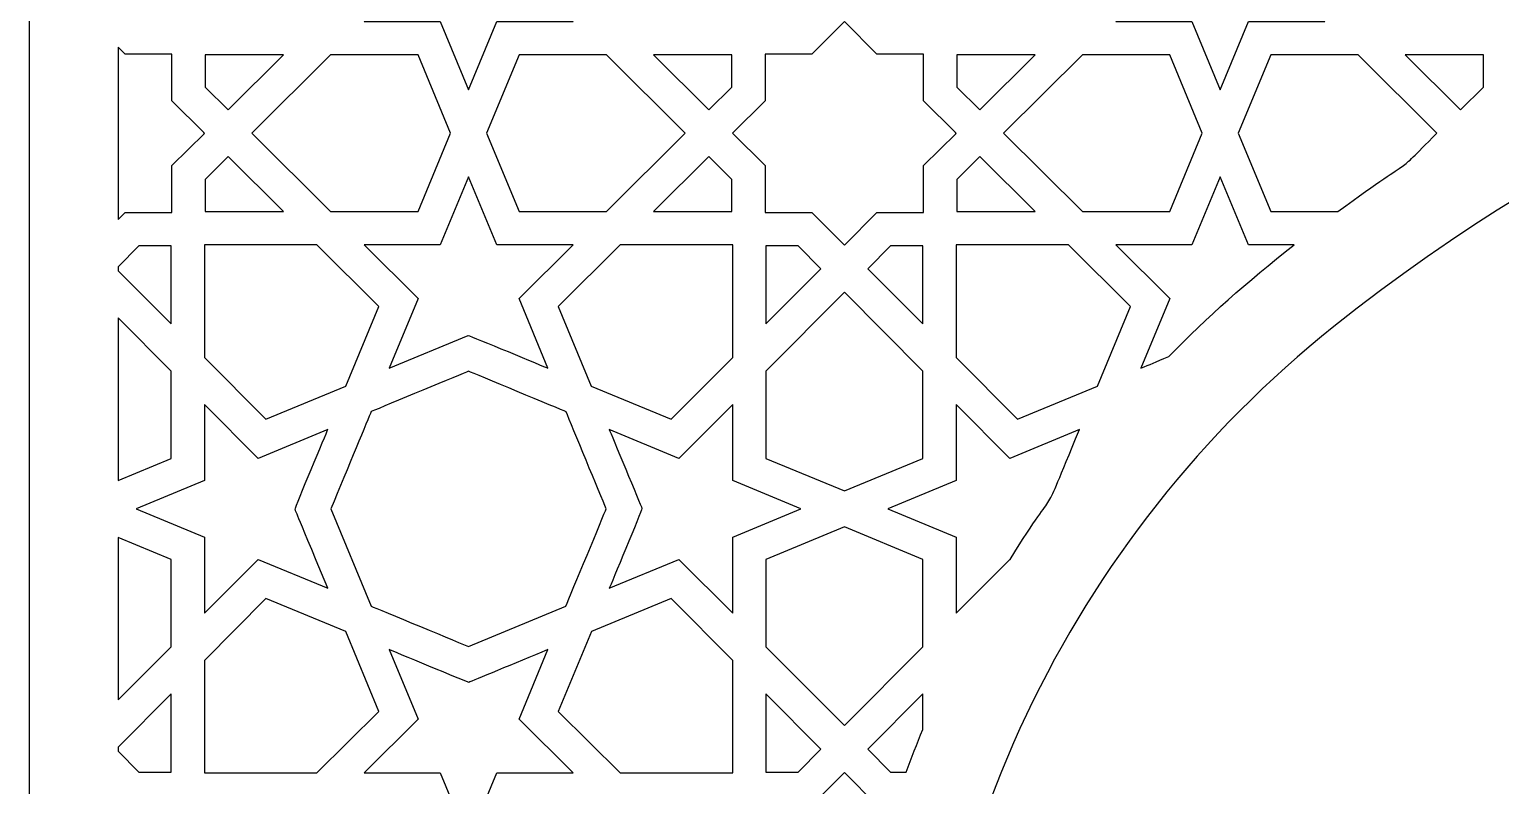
# Model space of a CAD drawing. Header units: millimetres. Extents: x -71 to 71, y -100 to 100.
# Drawn here: x -71.44 to -32.43, y 40.59 to 60.65 of the extents above; entities that cross this region are included whole.
import ezdxf

# ---------------------------------------------------------------- set-up
doc = ezdxf.new("R2010")
doc.units = ezdxf.units.MM
doc.header["$MEASUREMENT"] = 0
doc.layers.add('layer 1', color=7, linetype='Continuous')

msp = doc.modelspace()

# ---------------------------------------------------------------- linework, layer by layer
at = {"layer": 'layer 1', "color": 250}
for points, knots in [([(71.4703, 100.1536), (71.4703, 100.1536), (-71.4375, 100.1536), (-71.4375, 100.1536), (-71.4375, 100.1536), (-71.4375, 100.1536), (-71.4375, -99.8361), (-71.4375, -99.8361), (-71.4375, -99.8361), (-71.4375, -99.8361), (-47.8871, -99.8361), (-47.8871, -99.8361), (-47.8871, -99.8361), (-47.8871, -99.8361), (-47.8871, 29.4887), (-47.8871, 29.4887), (-47.8871, 29.4887), (-47.8871, 38.6786), (-43.8667, 47.1615), (-36.8563, 52.7622), (-36.8563, 52.7622), (-23.6283, 63.3317), (-10.5375, 62.4029), (0.0166, 75.0503), (0.0166, 75.0503), (10.5703, 62.4029), (23.6608, 63.3317), (36.8893, 52.7622), (36.8893, 52.7622), (43.8993, 47.1615), (47.9199, 38.6789), (47.9199, 29.4887), (47.9199, 29.4887), (47.9199, 29.4887), (47.9199, -99.8361), (47.9199, -99.8361), (47.9199, -99.8361), (47.9199, -99.8361), (71.4703, -99.8361), (71.4703, -99.8361), (71.4703, -99.8361), (71.4703, -99.8361), (71.4703, 100.1536), (71.4703, 100.1536)], [0, 0, 0, 0, 0.0833333, 0.0833333, 0.0833333, 0.0833333, 0.1666667, 0.1666667, 0.1666667, 0.1666667, 0.25, 0.25, 0.25, 0.25, 0.3333333, 0.3333333, 0.3333333, 0.3333333, 0.4166667, 0.4166667, 0.4166667, 0.4166667, 0.5, 0.5, 0.5, 0.5, 0.5833333, 0.5833333, 0.5833333, 0.5833333, 0.6666667, 0.6666667, 0.6666667, 0.6666667, 0.75, 0.75, 0.75, 0.75, 0.8333333, 0.8333333, 0.8333333, 0.8333333, 1, 1, 1, 1]), ([(-59.787, 63.2548), (-59.4356, 63.4012), (-59.9831, 63.1733), (-57.6898, 64.1248), (-57.6898, 64.1248), (-57.6898, 64.1248), (-58.4561, 62.2776), (-58.4561, 62.2776), (-58.4561, 62.2776), (-58.4561, 62.2776), (-57.0247, 60.8531), (-57.0247, 60.8531), (-57.0247, 60.8531), (-57.0247, 60.8531), (-59.0456, 60.8531), (-59.0456, 60.8531), (-59.0456, 60.8531), (-59.0456, 60.8531), (-59.795, 59.0444), (-59.795, 59.0444), (-59.795, 59.0444), (-59.795, 59.0444), (-60.5434, 60.8531), (-60.5434, 60.8531), (-60.5434, 60.8531), (-60.5434, 60.8531), (-62.5654, 60.8531), (-62.5654, 60.8531), (-62.5654, 60.8531), (-62.5654, 60.8531), (-61.1341, 62.2776), (-61.1341, 62.2776), (-61.1341, 62.2776), (-61.1341, 62.2776), (-61.9004, 64.1248), (-61.9004, 64.1248), (-61.9004, 64.1248), (-61.8371, 64.0987), (-59.8533, 63.2721), (-59.787, 63.2548)], [0, 0, 0, 0, 0.0909091, 0.0909091, 0.0909091, 0.0909091, 0.1818182, 0.1818182, 0.1818182, 0.1818182, 0.2727273, 0.2727273, 0.2727273, 0.2727273, 0.3636364, 0.3636364, 0.3636364, 0.3636364, 0.4545455, 0.4545455, 0.4545455, 0.4545455, 0.5454545, 0.5454545, 0.5454545, 0.5454545, 0.6363636, 0.6363636, 0.6363636, 0.6363636, 0.7272727, 0.7272727, 0.7272727, 0.7272727, 0.8181818, 0.8181818, 0.8181818, 0.8181818, 1, 1, 1, 1]), ([(-42.6347, 60.8531), (-42.6347, 60.8531), (-41.2035, 62.2776), (-41.2035, 62.2776), (-41.2035, 62.2776), (-41.2035, 62.2776), (-41.9695, 64.1248), (-41.9695, 64.1248), (-41.9695, 64.1248), (-41.889, 64.0913), (-39.9346, 63.2721), (-39.8502, 63.2573), (-39.8502, 63.2573), (-39.8502, 63.2573), (-37.7592, 64.1248), (-37.7592, 64.1248), (-37.7592, 64.1248), (-37.7592, 64.1248), (-38.5253, 62.2776), (-38.5253, 62.2776), (-38.5253, 62.2776), (-38.5253, 62.2776), (-37.0942, 60.8531), (-37.0942, 60.8531), (-37.0942, 60.8531), (-37.0942, 60.8531), (-39.1162, 60.8531), (-39.1162, 60.8531), (-39.1162, 60.8531), (-39.1162, 60.8531), (-39.8643, 59.0444), (-39.8643, 59.0444), (-39.8643, 59.0444), (-39.8643, 59.0444), (-40.6138, 60.8531), (-40.6138, 60.8531), (-40.6138, 60.8531), (-40.6138, 60.8531), (-42.6347, 60.8531), (-42.6347, 60.8531)], [0, 0, 0, 0, 0.0909091, 0.0909091, 0.0909091, 0.0909091, 0.1818182, 0.1818182, 0.1818182, 0.1818182, 0.2727273, 0.2727273, 0.2727273, 0.2727273, 0.3636364, 0.3636364, 0.3636364, 0.3636364, 0.4545455, 0.4545455, 0.4545455, 0.4545455, 0.5454545, 0.5454545, 0.5454545, 0.5454545, 0.6363636, 0.6363636, 0.6363636, 0.6363636, 0.7272727, 0.7272727, 0.7272727, 0.7272727, 0.8181818, 0.8181818, 0.8181818, 0.8181818, 1, 1, 1, 1]), ([(-49.8297, 54.9229), (-49.8297, 54.9229), (-50.6885, 55.7901), (-50.6885, 55.7901), (-50.6885, 55.7901), (-50.6885, 55.7901), (-51.931, 55.7901), (-51.931, 55.7901), (-51.931, 55.7901), (-51.931, 55.7901), (-51.931, 57.0336), (-51.931, 57.0336), (-51.931, 57.0336), (-51.931, 57.0336), (-52.798, 57.8912), (-52.798, 57.8912), (-52.798, 57.8912), (-52.798, 57.8912), (-51.931, 58.7513), (-51.931, 58.7513), (-51.931, 58.7513), (-51.931, 58.7513), (-51.931, 59.9938), (-51.931, 59.9938), (-51.931, 59.9938), (-51.931, 59.9938), (-50.6885, 59.9938), (-50.6885, 59.9938), (-50.6885, 59.9938), (-50.6885, 59.9938), (-49.8297, 60.8616), (-49.8297, 60.8616), (-49.8297, 60.8616), (-49.8297, 60.8616), (-48.9711, 59.9938), (-48.9711, 59.9938), (-48.9711, 59.9938), (-48.9711, 59.9938), (-47.7284, 59.9938), (-47.7284, 59.9938), (-47.7284, 59.9938), (-47.7284, 59.9938), (-47.7284, 58.7513), (-47.7284, 58.7513), (-47.7284, 58.7513), (-47.7284, 58.7513), (-46.8849, 57.9155), (-46.8849, 57.9155), (-46.8849, 57.9155), (-46.8849, 57.9155), (-46.8873, 57.9141), (-46.8873, 57.9141), (-46.8873, 57.9141), (-46.8873, 57.9141), (-46.8629, 57.8901), (-46.8629, 57.8901), (-46.8629, 57.8901), (-46.8629, 57.8901), (-47.7284, 57.0336), (-47.7284, 57.0336), (-47.7284, 57.0336), (-47.7284, 57.0336), (-47.7284, 55.7901), (-47.7284, 55.7901), (-47.7284, 55.7901), (-47.7284, 55.7901), (-48.9709, 55.7901), (-48.9709, 55.7901), (-48.9709, 55.7901), (-48.9709, 55.7901), (-49.8297, 54.9229), (-49.8297, 54.9229)], [0, 0, 0, 0, 0.0526316, 0.0526316, 0.0526316, 0.0526316, 0.1052632, 0.1052632, 0.1052632, 0.1052632, 0.1578947, 0.1578947, 0.1578947, 0.1578947, 0.2105263, 0.2105263, 0.2105263, 0.2105263, 0.2631579, 0.2631579, 0.2631579, 0.2631579, 0.3157895, 0.3157895, 0.3157895, 0.3157895, 0.3684211, 0.3684211, 0.3684211, 0.3684211, 0.4210526, 0.4210526, 0.4210526, 0.4210526, 0.4736842, 0.4736842, 0.4736842, 0.4736842, 0.5263158, 0.5263158, 0.5263158, 0.5263158, 0.5789474, 0.5789474, 0.5789474, 0.5789474, 0.6315789, 0.6315789, 0.6315789, 0.6315789, 0.6842105, 0.6842105, 0.6842105, 0.6842105, 0.7368421, 0.7368421, 0.7368421, 0.7368421, 0.7894737, 0.7894737, 0.7894737, 0.7894737, 0.8421053, 0.8421053, 0.8421053, 0.8421053, 0.8947368, 0.8947368, 0.8947368, 0.8947368, 1, 1, 1, 1]), ([(-66.8143, 57.9155), (-66.8143, 57.9155), (-66.8167, 57.9141), (-66.8167, 57.9141), (-66.8167, 57.9141), (-66.8167, 57.9141), (-66.7924, 57.8901), (-66.7924, 57.8901), (-66.7924, 57.8901), (-66.7924, 57.8901), (-67.6581, 57.0336), (-67.6581, 57.0336), (-67.6581, 57.0336), (-67.6581, 57.0336), (-67.6581, 55.7901), (-67.6581, 55.7901), (-67.6581, 55.7901), (-67.6581, 55.7901), (-68.9004, 55.7901), (-68.9004, 55.7901), (-68.9004, 55.7901), (-68.9004, 55.7901), (-69.0857, 55.6034), (-69.0857, 55.6034), (-69.0857, 55.6034), (-69.0857, 55.6034), (-69.0857, 60.1804), (-69.0857, 60.1804), (-69.0857, 60.1804), (-69.0857, 60.1804), (-68.9004, 59.9938), (-68.9004, 59.9938), (-68.9004, 59.9938), (-68.9004, 59.9938), (-67.6581, 59.9938), (-67.6581, 59.9938), (-67.6581, 59.9938), (-67.6581, 59.9938), (-67.6581, 58.7513), (-67.6581, 58.7513), (-67.6581, 58.7513), (-67.6581, 58.7513), (-66.8143, 57.9155), (-66.8143, 57.9155)], [0, 0, 0, 0, 0.0833333, 0.0833333, 0.0833333, 0.0833333, 0.1666667, 0.1666667, 0.1666667, 0.1666667, 0.25, 0.25, 0.25, 0.25, 0.3333333, 0.3333333, 0.3333333, 0.3333333, 0.4166667, 0.4166667, 0.4166667, 0.4166667, 0.5, 0.5, 0.5, 0.5, 0.5833333, 0.5833333, 0.5833333, 0.5833333, 0.6666667, 0.6666667, 0.6666667, 0.6666667, 0.75, 0.75, 0.75, 0.75, 0.8333333, 0.8333333, 0.8333333, 0.8333333, 1, 1, 1, 1]), ([(-64.7007, 59.9719), (-64.7007, 59.9719), (-66.1659, 58.5131), (-66.1659, 58.5131), (-66.1659, 58.5131), (-66.1659, 58.5131), (-66.777, 59.1189), (-66.777, 59.1189), (-66.777, 59.1189), (-66.777, 59.1189), (-66.777, 59.9719), (-66.777, 59.9719), (-66.777, 59.9719), (-66.777, 59.9719), (-64.7007, 59.9719), (-64.7007, 59.9719)], [0, 0, 0, 0, 0.2, 0.2, 0.2, 0.2, 0.4, 0.4, 0.4, 0.4, 0.6, 0.6, 0.6, 0.6, 1, 1, 1, 1]), ([(-61.1334, 59.9719), (-61.1334, 59.9719), (-60.2719, 57.8926), (-60.2719, 57.8926), (-60.2719, 57.8926), (-60.2719, 57.8926), (-61.1334, 55.813), (-61.1334, 55.813), (-61.1334, 55.813), (-61.1334, 55.813), (-63.4509, 55.813), (-63.4509, 55.813), (-63.4509, 55.813), (-63.4509, 55.813), (-65.5409, 57.8926), (-65.5409, 57.8926), (-65.5409, 57.8926), (-65.5409, 57.8926), (-63.4509, 59.9719), (-63.4509, 59.9719), (-63.4509, 59.9719), (-63.4509, 59.9719), (-61.1334, 59.9719), (-61.1334, 59.9719)], [0, 0, 0, 0, 0.1428571, 0.1428571, 0.1428571, 0.1428571, 0.2857143, 0.2857143, 0.2857143, 0.2857143, 0.4285714, 0.4285714, 0.4285714, 0.4285714, 0.5714286, 0.5714286, 0.5714286, 0.5714286, 0.7142857, 0.7142857, 0.7142857, 0.7142857, 1, 1, 1, 1]), ([(-58.4568, 55.813), (-58.4568, 55.813), (-59.3171, 57.8926), (-59.3171, 57.8926), (-59.3171, 57.8926), (-59.3171, 57.8926), (-58.4568, 59.9719), (-58.4568, 59.9719), (-58.4568, 59.9719), (-58.4568, 59.9719), (-56.1394, 59.9719), (-56.1394, 59.9719), (-56.1394, 59.9719), (-56.1394, 59.9719), (-54.0494, 57.8926), (-54.0494, 57.8926), (-54.0494, 57.8926), (-54.0494, 57.8926), (-56.1394, 55.813), (-56.1394, 55.813), (-56.1394, 55.813), (-56.1394, 55.813), (-58.4568, 55.813), (-58.4568, 55.813)], [0, 0, 0, 0, 0.1428571, 0.1428571, 0.1428571, 0.1428571, 0.2857143, 0.2857143, 0.2857143, 0.2857143, 0.4285714, 0.4285714, 0.4285714, 0.4285714, 0.5714286, 0.5714286, 0.5714286, 0.5714286, 0.7142857, 0.7142857, 0.7142857, 0.7142857, 1, 1, 1, 1]), ([(-52.8132, 59.9719), (-52.8132, 59.9719), (-52.8132, 59.1189), (-52.8132, 59.1189), (-52.8132, 59.1189), (-52.8132, 59.1189), (-53.4232, 58.5131), (-53.4232, 58.5131), (-53.4232, 58.5131), (-53.4232, 58.5131), (-54.8893, 59.9719), (-54.8893, 59.9719), (-54.8893, 59.9719), (-54.8893, 59.9719), (-52.8132, 59.9719), (-52.8132, 59.9719)], [0, 0, 0, 0, 0.2, 0.2, 0.2, 0.2, 0.4, 0.4, 0.4, 0.4, 0.6, 0.6, 0.6, 0.6, 1, 1, 1, 1]), ([(-44.7703, 59.9719), (-44.7703, 59.9719), (-46.2364, 58.5131), (-46.2364, 58.5131), (-46.2364, 58.5131), (-46.2364, 58.5131), (-46.8464, 59.1189), (-46.8464, 59.1189), (-46.8464, 59.1189), (-46.8464, 59.1189), (-46.8464, 59.9719), (-46.8464, 59.9719), (-46.8464, 59.9719), (-46.8464, 59.9719), (-44.7703, 59.9719), (-44.7703, 59.9719)], [0, 0, 0, 0, 0.2, 0.2, 0.2, 0.2, 0.4, 0.4, 0.4, 0.4, 0.6, 0.6, 0.6, 0.6, 1, 1, 1, 1]), ([(-43.5201, 59.9719), (-43.5201, 59.9719), (-41.2025, 59.9719), (-41.2025, 59.9719), (-41.2025, 59.9719), (-41.2025, 59.9719), (-40.3422, 57.8926), (-40.3422, 57.8926), (-40.3422, 57.8926), (-40.3422, 57.8926), (-41.2025, 55.813), (-41.2025, 55.813), (-41.2025, 55.813), (-41.2025, 55.813), (-43.5201, 55.813), (-43.5201, 55.813), (-43.5201, 55.813), (-43.5201, 55.813), (-45.61, 57.8926), (-45.61, 57.8926), (-45.61, 57.8926), (-45.61, 57.8926), (-43.5201, 59.9719), (-43.5201, 59.9719)], [0, 0, 0, 0, 0.1428571, 0.1428571, 0.1428571, 0.1428571, 0.2857143, 0.2857143, 0.2857143, 0.2857143, 0.4285714, 0.4285714, 0.4285714, 0.4285714, 0.5714286, 0.5714286, 0.5714286, 0.5714286, 0.7142857, 0.7142857, 0.7142857, 0.7142857, 1, 1, 1, 1]), ([(-38.5261, 59.9719), (-38.5261, 59.9719), (-36.2087, 59.9719), (-36.2087, 59.9719), (-36.2087, 59.9719), (-36.2087, 59.9719), (-34.1189, 57.8926), (-34.1189, 57.8926), (-34.1189, 57.8926), (-35.4196, 56.5954), (-34.4029, 57.5384), (-36.7432, 55.813), (-36.7432, 55.813), (-36.7432, 55.813), (-38.5261, 55.813), (-38.5261, 55.813), (-38.5261, 55.813), (-38.5261, 55.813), (-39.3876, 57.8926), (-39.3876, 57.8926), (-39.3876, 57.8926), (-39.3876, 57.8926), (-38.5261, 59.9719), (-38.5261, 59.9719)], [0, 0, 0, 0, 0.1428571, 0.1428571, 0.1428571, 0.1428571, 0.2857143, 0.2857143, 0.2857143, 0.2857143, 0.4285714, 0.4285714, 0.4285714, 0.4285714, 0.5714286, 0.5714286, 0.5714286, 0.5714286, 0.7142857, 0.7142857, 0.7142857, 0.7142857, 1, 1, 1, 1]), ([(-32.8824, 59.9719), (-32.8824, 59.9719), (-32.8824, 59.1189), (-32.8824, 59.1189), (-32.8824, 59.1189), (-32.8824, 59.1189), (-33.4934, 58.5131), (-33.4934, 58.5131), (-33.4934, 58.5131), (-33.4934, 58.5131), (-34.9585, 59.9719), (-34.9585, 59.9719), (-34.9585, 59.9719), (-34.9585, 59.9719), (-32.8824, 59.9719), (-32.8824, 59.9719)], [0, 0, 0, 0, 0.2, 0.2, 0.2, 0.2, 0.4, 0.4, 0.4, 0.4, 0.6, 0.6, 0.6, 0.6, 1, 1, 1, 1]), ([(-66.777, 55.813), (-66.777, 55.813), (-66.777, 56.666), (-66.777, 56.666), (-66.777, 56.666), (-66.777, 56.666), (-66.1659, 57.2717), (-66.1659, 57.2717), (-66.1659, 57.2717), (-66.1659, 57.2717), (-64.7007, 55.813), (-64.7007, 55.813), (-64.7007, 55.813), (-64.7007, 55.813), (-66.777, 55.813), (-66.777, 55.813)], [0, 0, 0, 0, 0.2, 0.2, 0.2, 0.2, 0.4, 0.4, 0.4, 0.4, 0.6, 0.6, 0.6, 0.6, 1, 1, 1, 1]), ([(-52.8132, 55.813), (-52.8132, 55.813), (-54.8893, 55.813), (-54.8893, 55.813), (-54.8893, 55.813), (-54.8893, 55.813), (-53.4232, 57.2717), (-53.4232, 57.2717), (-53.4232, 57.2717), (-53.4232, 57.2717), (-52.8132, 56.666), (-52.8132, 56.666), (-52.8132, 56.666), (-52.8132, 56.666), (-52.8132, 55.813), (-52.8132, 55.813)], [0, 0, 0, 0, 0.2, 0.2, 0.2, 0.2, 0.4, 0.4, 0.4, 0.4, 0.6, 0.6, 0.6, 0.6, 1, 1, 1, 1]), ([(-46.8464, 55.813), (-46.8464, 55.813), (-46.8464, 56.666), (-46.8464, 56.666), (-46.8464, 56.666), (-46.8464, 56.666), (-46.2364, 57.2717), (-46.2364, 57.2717), (-46.2364, 57.2717), (-46.2364, 57.2717), (-44.7703, 55.813), (-44.7703, 55.813), (-44.7703, 55.813), (-44.7703, 55.813), (-46.8464, 55.813), (-46.8464, 55.813)], [0, 0, 0, 0, 0.2, 0.2, 0.2, 0.2, 0.4, 0.4, 0.4, 0.4, 0.6, 0.6, 0.6, 0.6, 1, 1, 1, 1]), ([(-60.5434, 54.9307), (-60.5434, 54.9307), (-59.795, 56.7404), (-59.795, 56.7404), (-59.795, 56.7404), (-59.795, 56.7404), (-59.0456, 54.9307), (-59.0456, 54.9307), (-59.0456, 54.9307), (-59.0456, 54.9307), (-57.0247, 54.9307), (-57.0247, 54.9307), (-57.0247, 54.9307), (-57.0247, 54.9307), (-58.4561, 53.5062), (-58.4561, 53.5062), (-58.4561, 53.5062), (-58.4561, 53.5062), (-57.6901, 51.6601), (-57.6901, 51.6601), (-57.6901, 51.6601), (-57.7817, 51.6982), (-59.7113, 52.5057), (-59.8083, 52.5269), (-59.8083, 52.5269), (-59.8083, 52.5269), (-61.9004, 51.6601), (-61.9004, 51.6601), (-61.9004, 51.6601), (-61.9004, 51.6601), (-61.1341, 53.5062), (-61.1341, 53.5062), (-61.1341, 53.5062), (-61.1341, 53.5062), (-62.5654, 54.9307), (-62.5654, 54.9307), (-62.5654, 54.9307), (-62.5654, 54.9307), (-60.5434, 54.9307), (-60.5434, 54.9307)], [0, 0, 0, 0, 0.0909091, 0.0909091, 0.0909091, 0.0909091, 0.1818182, 0.1818182, 0.1818182, 0.1818182, 0.2727273, 0.2727273, 0.2727273, 0.2727273, 0.3636364, 0.3636364, 0.3636364, 0.3636364, 0.4545455, 0.4545455, 0.4545455, 0.4545455, 0.5454545, 0.5454545, 0.5454545, 0.5454545, 0.6363636, 0.6363636, 0.6363636, 0.6363636, 0.7272727, 0.7272727, 0.7272727, 0.7272727, 0.8181818, 0.8181818, 0.8181818, 0.8181818, 1, 1, 1, 1]), ([(-41.2243, 51.9691), (-41.6053, 51.8107), (-41.7163, 51.7645), (-41.9697, 51.6597), (-41.9697, 51.6597), (-41.9697, 51.6597), (-41.2035, 53.5062), (-41.2035, 53.5062), (-41.2035, 53.5062), (-41.2035, 53.5062), (-42.6347, 54.9307), (-42.6347, 54.9307), (-42.6347, 54.9307), (-42.6347, 54.9307), (-40.6138, 54.9307), (-40.6138, 54.9307), (-40.6138, 54.9307), (-40.6138, 54.9307), (-39.8643, 56.7404), (-39.8643, 56.7404), (-39.8643, 56.7404), (-39.8643, 56.7404), (-39.1162, 54.9307), (-39.1162, 54.9307), (-39.1162, 54.9307), (-39.1162, 54.9307), (-37.9049, 54.9307), (-37.9049, 54.9307), (-37.9049, 54.9307), (-39.1804, 53.933), (-40.1846, 53.0366), (-41.2243, 51.9691)], [0, 0, 0, 0, 0.1111111, 0.1111111, 0.1111111, 0.1111111, 0.2222222, 0.2222222, 0.2222222, 0.2222222, 0.3333333, 0.3333333, 0.3333333, 0.3333333, 0.4444444, 0.4444444, 0.4444444, 0.4444444, 0.5555556, 0.5555556, 0.5555556, 0.5555556, 0.6666667, 0.6666667, 0.6666667, 0.6666667, 0.7777778, 0.7777778, 0.7777778, 0.7777778, 1, 1, 1, 1]), ([(-67.6797, 54.9092), (-67.6797, 54.9092), (-67.6797, 52.8327), (-67.6797, 52.8327), (-67.6797, 52.8327), (-67.6797, 52.8327), (-69.0857, 54.2452), (-69.0857, 54.2452), (-69.0857, 54.2452), (-69.0857, 54.2452), (-69.0857, 54.3518), (-69.0857, 54.3518), (-69.0857, 54.3518), (-69.0857, 54.3518), (-68.534, 54.9092), (-68.534, 54.9092), (-68.534, 54.9092), (-68.534, 54.9092), (-67.6797, 54.9092), (-67.6797, 54.9092)], [0, 0, 0, 0, 0.1666667, 0.1666667, 0.1666667, 0.1666667, 0.3333333, 0.3333333, 0.3333333, 0.3333333, 0.5, 0.5, 0.5, 0.5, 0.6666667, 0.6666667, 0.6666667, 0.6666667, 1, 1, 1, 1]), ([(-63.0524, 51.1831), (-63.0524, 51.1831), (-65.1666, 50.3061), (-65.1666, 50.3061), (-65.1666, 50.3061), (-65.1666, 50.3061), (-66.7988, 51.9462), (-66.7988, 51.9462), (-66.7988, 51.9462), (-66.7988, 51.9462), (-66.7988, 54.9307), (-66.7988, 54.9307), (-66.7988, 54.9307), (-66.7988, 54.9307), (-63.8142, 54.9307), (-63.8142, 54.9307), (-63.8142, 54.9307), (-63.8142, 54.9307), (-62.174, 53.2987), (-62.174, 53.2987), (-62.174, 53.2987), (-62.174, 53.2987), (-63.0524, 51.1831), (-63.0524, 51.1831)], [0, 0, 0, 0, 0.1428571, 0.1428571, 0.1428571, 0.1428571, 0.2857143, 0.2857143, 0.2857143, 0.2857143, 0.4285714, 0.4285714, 0.4285714, 0.4285714, 0.5714286, 0.5714286, 0.5714286, 0.5714286, 0.7142857, 0.7142857, 0.7142857, 0.7142857, 1, 1, 1, 1]), ([(-56.5391, 51.1831), (-56.5391, 51.1831), (-57.415, 53.2987), (-57.415, 53.2987), (-57.415, 53.2987), (-57.415, 53.2987), (-55.7749, 54.9307), (-55.7749, 54.9307), (-55.7749, 54.9307), (-55.7749, 54.9307), (-52.7902, 54.9307), (-52.7902, 54.9307), (-52.7902, 54.9307), (-52.7902, 54.9307), (-52.7902, 51.9462), (-52.7902, 51.9462), (-52.7902, 51.9462), (-52.7902, 51.9462), (-54.4236, 50.3058), (-54.4236, 50.3058), (-54.4236, 50.3058), (-54.4236, 50.3058), (-56.5391, 51.1831), (-56.5391, 51.1831)], [0, 0, 0, 0, 0.1428571, 0.1428571, 0.1428571, 0.1428571, 0.2857143, 0.2857143, 0.2857143, 0.2857143, 0.4285714, 0.4285714, 0.4285714, 0.4285714, 0.5714286, 0.5714286, 0.5714286, 0.5714286, 0.7142857, 0.7142857, 0.7142857, 0.7142857, 1, 1, 1, 1]), ([(-50.4504, 54.2978), (-50.4504, 54.2978), (-51.9092, 52.8327), (-51.9092, 52.8327), (-51.9092, 52.8327), (-51.9092, 52.8327), (-51.9092, 54.9092), (-51.9092, 54.9092), (-51.9092, 54.9092), (-51.9092, 54.9092), (-51.0563, 54.9092), (-51.0563, 54.9092), (-51.0563, 54.9092), (-51.0563, 54.9092), (-50.4504, 54.2978), (-50.4504, 54.2978)], [0, 0, 0, 0, 0.2, 0.2, 0.2, 0.2, 0.4, 0.4, 0.4, 0.4, 0.6, 0.6, 0.6, 0.6, 1, 1, 1, 1]), ([(-47.7501, 54.9092), (-47.7501, 54.9092), (-47.7501, 52.8327), (-47.7501, 52.8327), (-47.7501, 52.8327), (-47.7501, 52.8327), (-49.2089, 54.2978), (-49.2089, 54.2978), (-49.2089, 54.2978), (-49.2089, 54.2978), (-48.6033, 54.9092), (-48.6033, 54.9092), (-48.6033, 54.9092), (-48.6033, 54.9092), (-47.7501, 54.9092), (-47.7501, 54.9092)], [0, 0, 0, 0, 0.2, 0.2, 0.2, 0.2, 0.4, 0.4, 0.4, 0.4, 0.6, 0.6, 0.6, 0.6, 1, 1, 1, 1]), ([(-46.8691, 54.9307), (-46.8691, 54.9307), (-43.8846, 54.9307), (-43.8846, 54.9307), (-43.8846, 54.9307), (-43.8846, 54.9307), (-42.2443, 53.2987), (-42.2443, 53.2987), (-42.2443, 53.2987), (-42.2443, 53.2987), (-43.1216, 51.1831), (-43.1216, 51.1831), (-43.1216, 51.1831), (-43.1216, 51.1831), (-45.2359, 50.3061), (-45.2359, 50.3061), (-45.2359, 50.3061), (-45.2359, 50.3061), (-46.8691, 51.9462), (-46.8691, 51.9462), (-46.8691, 51.9462), (-46.8691, 51.9462), (-46.8691, 54.9307), (-46.8691, 54.9307)], [0, 0, 0, 0, 0.1428571, 0.1428571, 0.1428571, 0.1428571, 0.2857143, 0.2857143, 0.2857143, 0.2857143, 0.4285714, 0.4285714, 0.4285714, 0.4285714, 0.5714286, 0.5714286, 0.5714286, 0.5714286, 0.7142857, 0.7142857, 0.7142857, 0.7142857, 1, 1, 1, 1]), ([(-47.7501, 51.5828), (-47.7501, 51.5828), (-47.7501, 49.2654), (-47.7501, 49.2654), (-47.7501, 49.2654), (-47.7501, 49.2654), (-49.8297, 48.4039), (-49.8297, 48.4039), (-49.8297, 48.4039), (-49.8297, 48.4039), (-51.9092, 49.2654), (-51.9092, 49.2654), (-51.9092, 49.2654), (-51.9092, 49.2654), (-51.9092, 51.5828), (-51.9092, 51.5828), (-51.9092, 51.5828), (-51.9092, 51.5828), (-49.8297, 53.6727), (-49.8297, 53.6727), (-49.8297, 53.6727), (-49.8297, 53.6727), (-47.7501, 51.5828), (-47.7501, 51.5828)], [0, 0, 0, 0, 0.1428571, 0.1428571, 0.1428571, 0.1428571, 0.2857143, 0.2857143, 0.2857143, 0.2857143, 0.4285714, 0.4285714, 0.4285714, 0.4285714, 0.5714286, 0.5714286, 0.5714286, 0.5714286, 0.7142857, 0.7142857, 0.7142857, 0.7142857, 1, 1, 1, 1]), ([(-69.0857, 48.6833), (-69.0857, 48.6833), (-69.0857, 52.9953), (-69.0857, 52.9953), (-69.0857, 52.9953), (-69.0857, 52.9953), (-67.6797, 51.5828), (-67.6797, 51.5828), (-67.6797, 51.5828), (-67.6797, 51.5828), (-67.6797, 49.2654), (-67.6797, 49.2654), (-67.6797, 49.2654), (-67.6797, 49.2654), (-69.0857, 48.6833), (-69.0857, 48.6833)], [0, 0, 0, 0, 0.2, 0.2, 0.2, 0.2, 0.4, 0.4, 0.4, 0.4, 0.6, 0.6, 0.6, 0.6, 1, 1, 1, 1]), ([(-62.3783, 50.5076), (-62.0138, 50.6589), (-59.9444, 51.5158), (-59.7968, 51.5793), (-59.7968, 51.5793), (-59.6416, 51.5147), (-57.3609, 50.5696), (-57.2077, 50.5061), (-57.2077, 50.5061), (-57.058, 50.1244), (-56.3055, 48.3083), (-56.1414, 47.9323), (-56.1414, 47.9323), (-56.2158, 47.7541), (-57.0756, 45.6784), (-57.2149, 45.3461), (-57.2149, 45.3461), (-57.2149, 45.3461), (-59.795, 44.2754), (-59.795, 44.2754), (-59.795, 44.2754), (-59.9011, 44.3198), (-62.2279, 45.2843), (-62.3755, 45.3457), (-62.3755, 45.3457), (-62.3755, 45.3457), (-63.4456, 47.9273), (-63.4456, 47.9273), (-63.4456, 47.9273), (-63.0006, 49.003), (-62.4579, 50.3058), (-62.3783, 50.5076)], [0, 0, 0, 0, 0.1111111, 0.1111111, 0.1111111, 0.1111111, 0.2222222, 0.2222222, 0.2222222, 0.2222222, 0.3333333, 0.3333333, 0.3333333, 0.3333333, 0.4444444, 0.4444444, 0.4444444, 0.4444444, 0.5555556, 0.5555556, 0.5555556, 0.5555556, 0.6666667, 0.6666667, 0.6666667, 0.6666667, 0.7777778, 0.7777778, 0.7777778, 0.7777778, 1, 1, 1, 1]), ([(-68.6076, 47.927), (-68.6076, 47.927), (-66.7988, 48.6766), (-66.7988, 48.6766), (-66.7988, 48.6766), (-66.7988, 48.6766), (-66.7988, 50.6974), (-66.7988, 50.6974), (-66.7988, 50.6974), (-66.7988, 50.6974), (-65.3743, 49.2661), (-65.3743, 49.2661), (-65.3743, 49.2661), (-65.3743, 49.2661), (-63.5269, 50.0324), (-63.5269, 50.0324), (-63.5269, 50.0324), (-63.5594, 49.9541), (-64.3804, 47.9958), (-64.3942, 47.9118), (-64.3942, 47.9118), (-64.3339, 47.7686), (-64.4699, 48.0956), (-63.5269, 45.822), (-63.5269, 45.822), (-63.5269, 45.822), (-65.3743, 46.5882), (-65.3743, 46.5882), (-65.3743, 46.5882), (-65.3743, 46.5882), (-66.7988, 45.1566), (-66.7988, 45.1566), (-66.7988, 45.1566), (-66.7988, 45.1566), (-66.7988, 47.1777), (-66.7988, 47.1777), (-66.7988, 47.1777), (-66.7988, 47.1777), (-68.6076, 47.927), (-68.6076, 47.927)], [0, 0, 0, 0, 0.0909091, 0.0909091, 0.0909091, 0.0909091, 0.1818182, 0.1818182, 0.1818182, 0.1818182, 0.2727273, 0.2727273, 0.2727273, 0.2727273, 0.3636364, 0.3636364, 0.3636364, 0.3636364, 0.4545455, 0.4545455, 0.4545455, 0.4545455, 0.5454545, 0.5454545, 0.5454545, 0.5454545, 0.6363636, 0.6363636, 0.6363636, 0.6363636, 0.7272727, 0.7272727, 0.7272727, 0.7272727, 0.8181818, 0.8181818, 0.8181818, 0.8181818, 1, 1, 1, 1]), ([(-52.7902, 47.1777), (-52.7902, 47.1777), (-52.7902, 45.1566), (-52.7902, 45.1566), (-52.7902, 45.1566), (-52.7902, 45.1566), (-54.2148, 46.5882), (-54.2148, 46.5882), (-54.2148, 46.5882), (-54.2148, 46.5882), (-56.0623, 45.822), (-56.0623, 45.822), (-56.0623, 45.822), (-56.0305, 45.8989), (-55.21, 47.8593), (-55.1957, 47.9415), (-55.1957, 47.9415), (-55.2374, 48.0406), (-56.0192, 49.9279), (-56.0623, 50.0324), (-56.0623, 50.0324), (-56.0623, 50.0324), (-54.2148, 49.2661), (-54.2148, 49.2661), (-54.2148, 49.2661), (-54.2148, 49.2661), (-52.7902, 50.6974), (-52.7902, 50.6974), (-52.7902, 50.6974), (-52.7902, 50.6974), (-52.7902, 48.6766), (-52.7902, 48.6766), (-52.7902, 48.6766), (-52.7902, 48.6766), (-50.9814, 47.927), (-50.9814, 47.927), (-50.9814, 47.927), (-50.9814, 47.927), (-52.7902, 47.1777), (-52.7902, 47.1777)], [0, 0, 0, 0, 0.0909091, 0.0909091, 0.0909091, 0.0909091, 0.1818182, 0.1818182, 0.1818182, 0.1818182, 0.2727273, 0.2727273, 0.2727273, 0.2727273, 0.3636364, 0.3636364, 0.3636364, 0.3636364, 0.4545455, 0.4545455, 0.4545455, 0.4545455, 0.5454545, 0.5454545, 0.5454545, 0.5454545, 0.6363636, 0.6363636, 0.6363636, 0.6363636, 0.7272727, 0.7272727, 0.7272727, 0.7272727, 0.8181818, 0.8181818, 0.8181818, 0.8181818, 1, 1, 1, 1]), ([(-48.6781, 47.927), (-48.6781, 47.927), (-46.8691, 48.6766), (-46.8691, 48.6766), (-46.8691, 48.6766), (-46.8691, 48.6766), (-46.8691, 50.6974), (-46.8691, 50.6974), (-46.8691, 50.6974), (-46.8691, 50.6974), (-45.4447, 49.2661), (-45.4447, 49.2661), (-45.4447, 49.2661), (-45.4447, 49.2661), (-43.5971, 50.0324), (-43.5971, 50.0324), (-43.5971, 50.0324), (-44.7434, 47.2613), (-44.0005, 48.9052), (-45.4361, 46.584), (-45.4361, 46.584), (-45.4361, 46.584), (-45.4451, 46.5875), (-45.4451, 46.5875), (-45.4451, 46.5875), (-45.4451, 46.5875), (-46.8691, 45.1566), (-46.8691, 45.1566), (-46.8691, 45.1566), (-46.8691, 45.1566), (-46.8691, 47.1777), (-46.8691, 47.1777), (-46.8691, 47.1777), (-46.8691, 47.1777), (-48.6781, 47.927), (-48.6781, 47.927)], [0, 0, 0, 0, 0.1, 0.1, 0.1, 0.1, 0.2, 0.2, 0.2, 0.2, 0.3, 0.3, 0.3, 0.3, 0.4, 0.4, 0.4, 0.4, 0.5, 0.5, 0.5, 0.5, 0.6, 0.6, 0.6, 0.6, 0.7, 0.7, 0.7, 0.7, 0.8, 0.8, 0.8, 0.8, 1, 1, 1, 1]), ([(-47.7501, 46.5889), (-47.7501, 46.5889), (-47.7501, 44.2715), (-47.7501, 44.2715), (-47.7501, 44.2715), (-47.7501, 44.2715), (-49.8297, 42.1817), (-49.8297, 42.1817), (-49.8297, 42.1817), (-49.8297, 42.1817), (-51.9092, 44.2715), (-51.9092, 44.2715), (-51.9092, 44.2715), (-51.9092, 44.2715), (-51.9092, 46.5889), (-51.9092, 46.5889), (-51.9092, 46.5889), (-51.9092, 46.5889), (-49.8297, 47.4504), (-49.8297, 47.4504), (-49.8297, 47.4504), (-49.8297, 47.4504), (-47.7501, 46.5889), (-47.7501, 46.5889)], [0, 0, 0, 0, 0.1428571, 0.1428571, 0.1428571, 0.1428571, 0.2857143, 0.2857143, 0.2857143, 0.2857143, 0.4285714, 0.4285714, 0.4285714, 0.4285714, 0.5714286, 0.5714286, 0.5714286, 0.5714286, 0.7142857, 0.7142857, 0.7142857, 0.7142857, 1, 1, 1, 1]), ([(-69.0857, 42.859), (-69.0857, 42.859), (-69.0857, 47.1706), (-69.0857, 47.1706), (-69.0857, 47.1706), (-69.0857, 47.1706), (-67.6797, 46.5889), (-67.6797, 46.5889), (-67.6797, 46.5889), (-67.6797, 46.5889), (-67.6797, 44.2715), (-67.6797, 44.2715), (-67.6797, 44.2715), (-67.6797, 44.2715), (-69.0857, 42.859), (-69.0857, 42.859)], [0, 0, 0, 0, 0.2, 0.2, 0.2, 0.2, 0.4, 0.4, 0.4, 0.4, 0.6, 0.6, 0.6, 0.6, 1, 1, 1, 1]), ([(-63.0514, 44.6709), (-63.0514, 44.6709), (-62.174, 42.5556), (-62.174, 42.5556), (-62.174, 42.5556), (-62.174, 42.5556), (-63.8142, 40.9222), (-63.8142, 40.9222), (-63.8142, 40.9222), (-63.8142, 40.9222), (-66.7988, 40.9222), (-66.7988, 40.9222), (-66.7988, 40.9222), (-66.7988, 40.9222), (-66.7988, 43.9081), (-66.7988, 43.9081), (-66.7988, 43.9081), (-66.7988, 43.9081), (-65.1666, 45.5482), (-65.1666, 45.5482), (-65.1666, 45.5482), (-65.1666, 45.5482), (-63.0514, 44.6709), (-63.0514, 44.6709)], [0, 0, 0, 0, 0.1428571, 0.1428571, 0.1428571, 0.1428571, 0.2857143, 0.2857143, 0.2857143, 0.2857143, 0.4285714, 0.4285714, 0.4285714, 0.4285714, 0.5714286, 0.5714286, 0.5714286, 0.5714286, 0.7142857, 0.7142857, 0.7142857, 0.7142857, 1, 1, 1, 1]), ([(-56.5373, 44.6716), (-56.5373, 44.6716), (-54.4236, 45.5482), (-54.4236, 45.5482), (-54.4236, 45.5482), (-54.4236, 45.5482), (-52.7902, 43.9081), (-52.7902, 43.9081), (-52.7902, 43.9081), (-52.7902, 43.9081), (-52.7902, 40.9222), (-52.7902, 40.9222), (-52.7902, 40.9222), (-52.7902, 40.9222), (-55.7749, 40.9222), (-55.7749, 40.9222), (-55.7749, 40.9222), (-55.7749, 40.9222), (-57.415, 42.5556), (-57.415, 42.5556), (-57.415, 42.5556), (-57.415, 42.5556), (-56.5373, 44.6716), (-56.5373, 44.6716)], [0, 0, 0, 0, 0.1428571, 0.1428571, 0.1428571, 0.1428571, 0.2857143, 0.2857143, 0.2857143, 0.2857143, 0.4285714, 0.4285714, 0.4285714, 0.4285714, 0.5714286, 0.5714286, 0.5714286, 0.5714286, 0.7142857, 0.7142857, 0.7142857, 0.7142857, 1, 1, 1, 1]), ([(-59.7872, 43.325), (-59.6919, 43.3649), (-58.543, 43.8404), (-57.6901, 44.1942), (-57.6901, 44.1942), (-57.6901, 44.1942), (-58.4561, 42.3482), (-58.4561, 42.3482), (-58.4561, 42.3482), (-58.4561, 42.3482), (-57.0247, 40.9222), (-57.0247, 40.9222), (-57.0247, 40.9222), (-57.0247, 40.9222), (-59.0456, 40.9222), (-59.0456, 40.9222), (-59.0456, 40.9222), (-59.0456, 40.9222), (-59.795, 39.1135), (-59.795, 39.1135), (-59.795, 39.1135), (-59.795, 39.1135), (-60.5434, 40.9222), (-60.5434, 40.9222), (-60.5434, 40.9222), (-60.5434, 40.9222), (-62.5654, 40.9222), (-62.5654, 40.9222), (-62.5654, 40.9222), (-62.5654, 40.9222), (-61.1341, 42.3482), (-61.1341, 42.3482), (-61.1341, 42.3482), (-61.1341, 42.3482), (-61.9004, 44.1942), (-61.9004, 44.1942), (-61.9004, 44.1942), (-61.8373, 44.1681), (-59.8533, 43.3426), (-59.7872, 43.325)], [0, 0, 0, 0, 0.0909091, 0.0909091, 0.0909091, 0.0909091, 0.1818182, 0.1818182, 0.1818182, 0.1818182, 0.2727273, 0.2727273, 0.2727273, 0.2727273, 0.3636364, 0.3636364, 0.3636364, 0.3636364, 0.4545455, 0.4545455, 0.4545455, 0.4545455, 0.5454545, 0.5454545, 0.5454545, 0.5454545, 0.6363636, 0.6363636, 0.6363636, 0.6363636, 0.7272727, 0.7272727, 0.7272727, 0.7272727, 0.8181818, 0.8181818, 0.8181818, 0.8181818, 1, 1, 1, 1]), ([(-67.6797, 40.9452), (-67.6797, 40.9452), (-68.5338, 40.9452), (-68.5338, 40.9452), (-68.5338, 40.9452), (-68.5338, 40.9452), (-69.0857, 41.5026), (-69.0857, 41.5026), (-69.0857, 41.5026), (-69.0857, 41.5026), (-69.0857, 41.6091), (-69.0857, 41.6091), (-69.0857, 41.6091), (-69.0857, 41.6091), (-67.6797, 43.0213), (-67.6797, 43.0213), (-67.6797, 43.0213), (-67.6797, 43.0213), (-67.6797, 40.9452), (-67.6797, 40.9452)], [0, 0, 0, 0, 0.1666667, 0.1666667, 0.1666667, 0.1666667, 0.3333333, 0.3333333, 0.3333333, 0.3333333, 0.5, 0.5, 0.5, 0.5, 0.6666667, 0.6666667, 0.6666667, 0.6666667, 1, 1, 1, 1]), ([(-51.9092, 40.9452), (-51.9092, 40.9452), (-51.9092, 43.0213), (-51.9092, 43.0213), (-51.9092, 43.0213), (-51.9092, 43.0213), (-50.4504, 41.5562), (-50.4504, 41.5562), (-50.4504, 41.5562), (-50.4504, 41.5562), (-51.0563, 40.9452), (-51.0563, 40.9452), (-51.0563, 40.9452), (-51.0563, 40.9452), (-51.9092, 40.9452), (-51.9092, 40.9452)], [0, 0, 0, 0, 0.2, 0.2, 0.2, 0.2, 0.4, 0.4, 0.4, 0.4, 0.6, 0.6, 0.6, 0.6, 1, 1, 1, 1]), ([(-48.6033, 40.9452), (-48.6033, 40.9452), (-49.2089, 41.5562), (-49.2089, 41.5562), (-49.2089, 41.5562), (-49.2089, 41.5562), (-47.7501, 43.0213), (-47.7501, 43.0213), (-47.7501, 43.0213), (-47.7501, 43.0213), (-47.7501, 42.0716), (-47.7501, 42.0716), (-47.7501, 42.0716), (-47.9038, 41.7033), (-48.0533, 41.3248), (-48.1952, 40.9452), (-48.1952, 40.9452), (-48.1952, 40.9452), (-48.6033, 40.9452), (-48.6033, 40.9452)], [0, 0, 0, 0, 0.1666667, 0.1666667, 0.1666667, 0.1666667, 0.3333333, 0.3333333, 0.3333333, 0.3333333, 0.5, 0.5, 0.5, 0.5, 0.6666667, 0.6666667, 0.6666667, 0.6666667, 1, 1, 1, 1]), ([(-49.83, 34.9927), (-49.83, 34.9927), (-50.6885, 35.8606), (-50.6885, 35.8606), (-50.6885, 35.8606), (-50.6885, 35.8606), (-51.931, 35.8606), (-51.931, 35.8606), (-51.931, 35.8606), (-51.931, 35.8606), (-51.931, 37.1031), (-51.931, 37.1031), (-51.931, 37.1031), (-51.931, 37.1031), (-52.7747, 37.9388), (-52.7747, 37.9388), (-52.7747, 37.9388), (-52.7747, 37.9388), (-52.771, 37.9406), (-52.771, 37.9406), (-52.771, 37.9406), (-52.771, 37.9406), (-52.7959, 37.9649), (-52.7959, 37.9649), (-52.7959, 37.9649), (-52.7959, 37.9649), (-51.931, 38.8207), (-51.931, 38.8207), (-51.931, 38.8207), (-51.931, 38.8207), (-51.931, 40.0643), (-51.931, 40.0643), (-51.931, 40.0643), (-51.931, 40.0643), (-50.6887, 40.0643), (-50.6887, 40.0643), (-50.6887, 40.0643), (-50.6887, 40.0643), (-49.8297, 40.9311), (-49.8297, 40.9311), (-49.8297, 40.9311), (-49.8297, 40.9311), (-48.9709, 40.0643), (-48.9709, 40.0643), (-48.9709, 40.0643), (-48.9709, 40.0643), (-48.5103, 40.0643), (-48.5103, 40.0643), (-48.5103, 40.0643), (-49.0609, 38.4415), (-49.4859, 36.7552), (-49.7741, 35.0495), (-49.7741, 35.0495), (-49.7741, 35.0495), (-49.83, 34.9927), (-49.83, 34.9927)], [0, 0, 0, 0, 0.0666667, 0.0666667, 0.0666667, 0.0666667, 0.1333333, 0.1333333, 0.1333333, 0.1333333, 0.2, 0.2, 0.2, 0.2, 0.2666667, 0.2666667, 0.2666667, 0.2666667, 0.3333333, 0.3333333, 0.3333333, 0.3333333, 0.4, 0.4, 0.4, 0.4, 0.4666667, 0.4666667, 0.4666667, 0.4666667, 0.5333333, 0.5333333, 0.5333333, 0.5333333, 0.6, 0.6, 0.6, 0.6, 0.6666667, 0.6666667, 0.6666667, 0.6666667, 0.7333333, 0.7333333, 0.7333333, 0.7333333, 0.8, 0.8, 0.8, 0.8, 0.8666667, 0.8666667, 0.8666667, 0.8666667, 1, 1, 1, 1])]:
    msp.add_open_spline(points, degree=3, knots=knots, dxfattribs=at)

doc.saveas('drawing.dxf')
